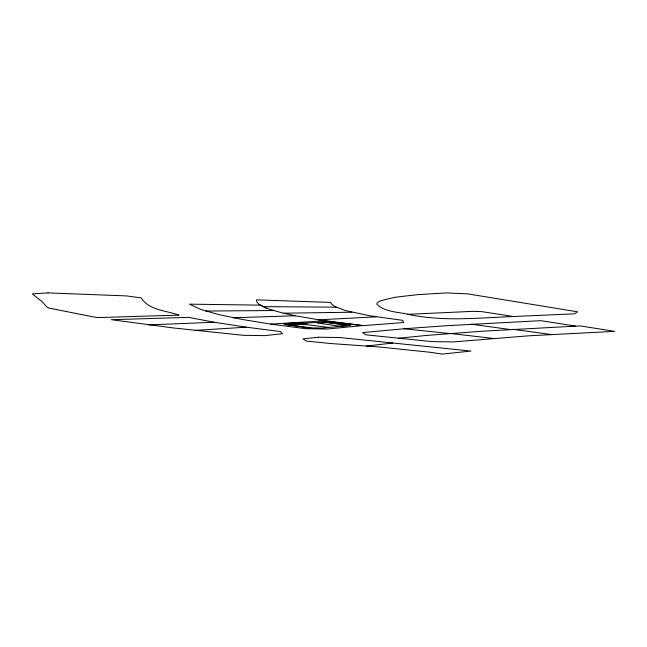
<?xml version="1.0" encoding="UTF-8"?>
<svg xmlns="http://www.w3.org/2000/svg" width="647" height="647" viewBox="0 0 647 647"><rect width="100%" height="100%" fill="white"/><g stroke="black" fill="none" stroke-linecap="round" stroke-linejoin="round"><path stroke-width="0.97" d="M366.445 346.056L392.939 343.015M398.609 338.195L427.376 335.364L481.101 331.288L575.781 326.137L540.843 320.669L446.106 325.724L404.011 328.773L362.676 332.59L365.684 334.806L431.743 341.6L453.24 341.931L528.615 335.817L614.65 331.353L580.343 325.942L570.492 326.363M195.054 330.382L246.297 327.188L280.394 331.547L282.48 333.755L264.809 335.623L243.361 335.324L172.911 327.892L111.308 319.691L188.544 317.353L214.294 322.263L246.297 327.188M205.689 311.045L273.455 310.528L266.184 308.077L260.393 305.149L189.506 304.155L200.473 309.331L218.265 314.466L242.156 319.448L270.624 324.107L325.182 320.783M376.085 316.836L318.623 319.82L363.751 325.603L403.744 322.529L402.62 320.346L369.526 315.736L345.158 310.487L334.701 306.46L331.28 303.799L330.714 302.416L256.406 299.868L256.827 301.971L258.59 303.985L266.184 308.077M407.667 314.329L473.345 311.328L482.055 311.668L513.435 316.512L574.245 313.852L577.617 311.822L467.619 293.851L446.123 292.929L417.226 294.676L395.293 297.232L381.593 300.451L378.859 301.631L377.25 302.869L376.772 304.147C385.159 312.55 399.118 311.838 410.077 314.741C444.19 321.664 478.99 317.871 513.435 316.512M148.503 324.891L214.294 322.263M233.284 317.774L295.25 315.76L320.459 320.111M272.128 310.148L283.612 313.213L351.863 312.218M263.07 306.629L336.141 307.179M404.011 328.773L449.964 333.553M450.603 333.496L492.812 338.381M323.613 320.88L362.36 325.619L326.856 329.056L305.271 328.636L270.624 324.107M297.757 323.621L329.064 327.447M512.893 329.315L550.767 334.45M471.323 324.171L509.771 329.485M285.505 324.365L310.819 327.875M295.25 315.76L283.612 313.213M318.47 337.224L302.958 338.858L306.371 341.09L330.56 343.517L378.495 346.913L429.875 352.235L442.208 354.095L470.967 351.062L339.918 337.54L318.47 337.224M350.609 325.36L322.319 328.102L308.554 327.835L284.154 324.446L323.532 322.052L350.609 325.36M48.015 292.905L32.35 293.932L41.853 301.486L47.239 307.228L49.132 308.126L91.704 316.561L97.899 317.58L178.92 315.121C166.384 310.511 148.939 310.366 141.216 297.911L126.367 295.897L48.015 292.905M299.747 322.691L283.693 323.67L290.98 324.681L307.042 323.702L299.747 322.691M327.075 322.481L317.442 323.071L339.327 326.104L348.959 325.522L327.075 322.481"/></g></svg>
